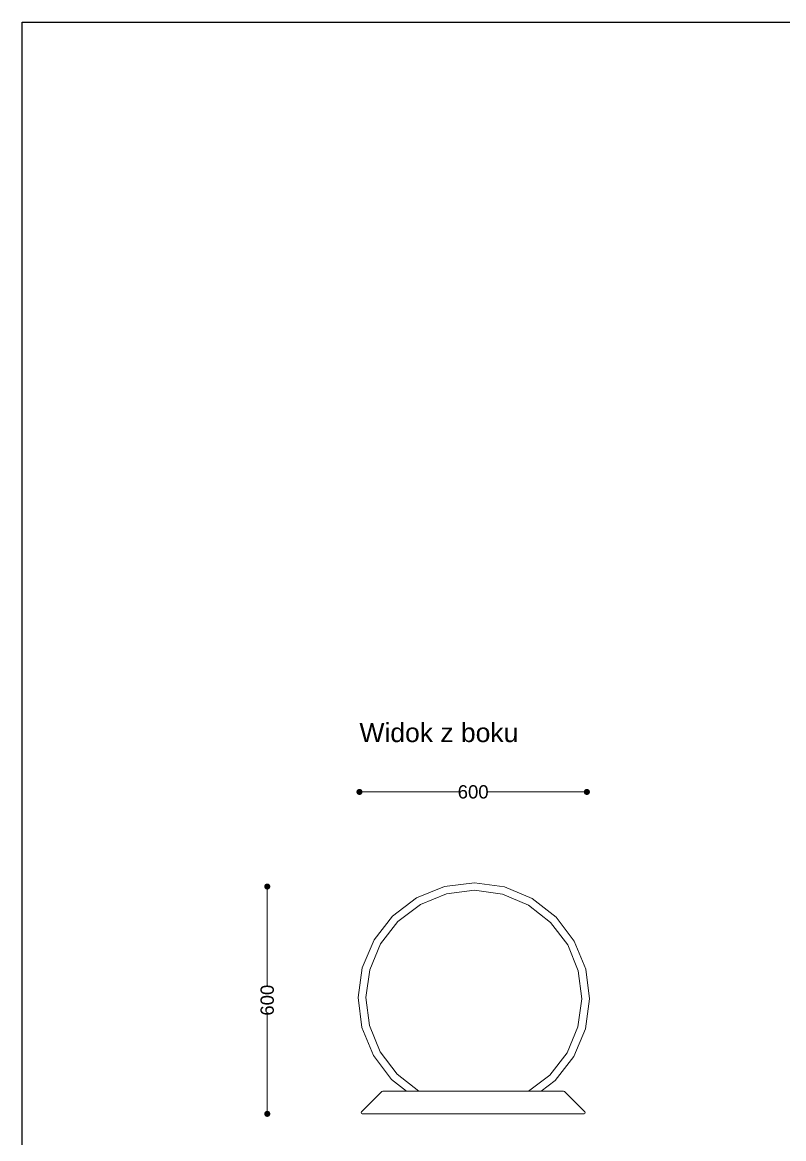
# Model space of a CAD drawing. Header units: millimetres. Extents: x 25783 to 29801, y 14051 to 19799.
# Drawn here: x 25783 to 27792, y 16852 to 19799 of the extents above; entities that cross this region are included whole.
import ezdxf

# ---------------------------------------------------------------- set-up
doc = ezdxf.new("R2010")
doc.units = ezdxf.units.MM
doc.header["$LTSCALE"] = 3
doc.layers.add('Konstrukcja - Belki_Nr_pióra__1', color=7, linetype='Continuous', lineweight=13)
doc.layers.add('Wnętrze - Umeblowanie_Nr_pióra__1', color=7, linetype='Continuous', lineweight=13)
doc.styles.get("Standard").update_dxf_attribs({"font": 'arial.ttf'})
doc.dimstyles.new('MATEUSZ', dxfattribs={"dimtxt": 35, "dimasz": 16, "dimexe": 0.18, "dimexo": 0.0625, "dimgap": 0.09, "dimtad": 0, "dimdec": 0, "dimdsep": 46, "dimtxsty": 'Standard', "dimblk": 'DOT', "dimcen": 0.09, "dimse1": 1, "dimse2": 1, "dimadec": 0, "dimazin": 0, "dimtfac": 1, "dimtdec": 0, "dimtofl": 0, "dimtmove": 0, "dimatfit": 3, "dimfxl": 0, "dimtolj": 1, "dimtzin": 0, "dimlwd": 9, "dimlwe": 9, "dimarcsym": 0})

# ---------------------------------------------------------------- blocks, each defined once
blk = doc.blocks.new('_Dot')
at = {"color": 0, "linetype": 'ByBlock', "lineweight": -2}
blk.add_line((-0.5, 0), (-1, 0), dxfattribs=at)
at = {"color": 0, "linetype": 'ByBlock', "const_width": 0.5}
blk.add_lwpolyline([(-0.25, 0, 1), (0.25, 0, 1)], format="xyb", close=True, dxfattribs=at)
blk = doc.blocks.new('*D16')
at = {"color": 0, "lineweight": 9}
for p, q in [((26688.8, 17767.7), (26934, 17767.7)), ((27256.8, 17767.7), (27011.5, 17767.7))]:
    blk.add_line(p, q, dxfattribs=at)
at = {"layer": 'Defpoints', "color": 0}
for p in [(27272.8, 17767.7), (26672.8, 16918), (27272.8, 16918)]:
    blk.add_point(p, dxfattribs=at)
at = {"color": 0, "lineweight": 9, "xscale": 16, "yscale": 16, "zscale": 16, "rotation": 180}
blk.add_blockref('_Dot', (26672.8, 17767.7), dxfattribs=at)
at = {"color": 0, "lineweight": 9, "xscale": 16, "yscale": 16, "zscale": 16}
blk.add_blockref('_Dot', (27272.8, 17767.7), dxfattribs=at)
at = {"color": 0, "insert": (26972.8, 17767.7), "char_height": 35, "attachment_point": 5}
blk.add_mtext('\\A1;600', dxfattribs=at)
blk = doc.blocks.new('*D17')
at = {"color": 0, "lineweight": 9}
for p, q in [((26429.6, 17502), (26429.6, 17256.8)), ((26429.6, 16934), (26429.6, 17179.2))]:
    blk.add_line(p, q, dxfattribs=at)
at = {"layer": 'Defpoints', "color": 0}
for p in [(26429.6, 17518), (26972.9, 17518), (26972.9, 16918)]:
    blk.add_point(p, dxfattribs=at)
at = {"color": 0, "lineweight": 9, "xscale": 16, "yscale": 16, "zscale": 16}
for p, rotation in [((26429.6, 17518), 90), ((26429.6, 16918), 270)]:
    blk.add_blockref('_Dot', p, dxfattribs=dict(at, rotation=rotation))
at = {"color": 0, "insert": (26429.6, 17218), "char_height": 35, "attachment_point": 5, "rotation": 90}
blk.add_mtext('\\A1;600', dxfattribs=at)

msp = doc.modelspace()

# ---------------------------------------------------------------- linework, layer by layer
msp.add_lwpolyline([(25783.3, 19799.1), (29800.8, 19799.1), (29800.8, 14051.2), (25783.3, 14051.2)], close=True)
at = {"layer": 'Konstrukcja - Belki_Nr_pióra__1', "linetype": 'Continuous'}
for p, q in [((26678, 16923.1), (26732, 16977.1)), ((26732, 16977.1), (26734.1, 16978)), ((26734.1, 16978), (27211.6, 16978)), ((27211.6, 16978), (27213.8, 16977.1)), ((27213.8, 16977.1), (27267.8, 16923.1)), ((26677.1, 16921), (26678, 16923.1)), ((26678, 16918.8), (26677.1, 16921)), ((26680.1, 16918), (26678, 16918.8)), ((27265.6, 16918), (26680.1, 16918)), ((27267.8, 16918.8), (27265.6, 16918)), ((27267.8, 16923.1), (27268.6, 16921)), ((27268.6, 16921), (27267.8, 16918.8))]:
    msp.add_line(p, q, dxfattribs=at)
at = {"layer": 'Wnętrze - Umeblowanie_Nr_pióra__1', "linetype": 'Continuous'}
for p, q in [((26823.6, 17488.1), (26897.4, 17518.2)), ((26897.4, 17518.2), (26976.4, 17528.1)), ((26902.5, 17498.7), (26976.3, 17508)), ((26976.3, 17508), (27050, 17497.8)), ((26976.4, 17528.1), (27055.3, 17517.3)), ((27055.3, 17517.3), (27128.7, 17486.4)), ((26760.1, 17440), (26823.6, 17488.1)), ((26833.6, 17470.6), (26902.5, 17498.7)), ((27050, 17497.8), (27118.5, 17469)), ((27128.7, 17486.4), (27191.6, 17437.5)), ((26774.3, 17425.7), (26833.6, 17470.6)), ((27118.5, 17469), (27177.3, 17423.4)), ((26711.3, 17377.1), (26760.1, 17440)), ((26728.7, 17366.9), (26774.3, 17425.7)), ((27177.3, 17423.4), (27222.2, 17364.1)), ((27191.6, 17437.5), (27239.7, 17374.1)), ((26680.4, 17303.7), (26711.3, 17377.1)), ((26699.9, 17298.4), (26728.7, 17366.9)), ((27222.2, 17364.1), (27250.3, 17295.2)), ((27239.7, 17374.1), (27269.8, 17300.3)), ((26669.6, 17224.8), (26680.4, 17303.7)), ((26689.7, 17224.7), (26699.9, 17298.4)), ((27269.8, 17300.3), (27279.7, 17221.3)), ((27250.3, 17295.2), (27259.5, 17221.4)), ((26679.5, 17145.8), (26669.6, 17224.8)), ((26699, 17150.9), (26689.7, 17224.7)), ((27259.5, 17221.4), (27249.4, 17147.7)), ((27279.7, 17221.3), (27268.9, 17142.4)), ((26727.1, 17082), (26699, 17150.9)), ((26709.6, 17072), (26679.5, 17145.8)), ((27249.4, 17147.7), (27220.6, 17079.2)), ((27268.9, 17142.4), (27238, 17069)), ((26757.7, 17008.6), (26709.6, 17072)), ((26772, 17022.7), (26727.1, 17082)), ((27220.6, 17079.2), (27174.9, 17020.4)), ((27238, 17069), (27189.1, 17006.1)), ((26797.1, 16978), (26757.7, 17008.6)), ((26829.7, 16978), (26772, 17022.7)), ((27174.9, 17020.4), (27118.9, 16978)), ((27189.1, 17006.1), (27152, 16978))]:
    msp.add_line(p, q, dxfattribs=at)

# ---------------------------------------------------------------- texts
at = {"insert": (26672.8, 17949.3), "char_height": 50, "attachment_point": 1}
msp.add_mtext_dynamic_manual_height_columns('Widok z boku', width=1056.226, gutter_width=1, heights=[0], dxfattribs=at)

# ---------------------------------------------------------------- dimensions: what is measured, and where the dimension line sits
dim = msp.add_linear_dim(base=(27272.8, 17767.7), p1=(26672.8, 16918), p2=(27272.8, 16918), dimstyle='MATEUSZ')
dim.commit()
dim.dimension.update_dxf_attribs({"geometry": '*D16', "text_midpoint": (26972.8, 17767.7), "dimtype": 160})
dim = msp.add_linear_dim(base=(26429.6, 17518), p1=(26972.9, 16918), p2=(26972.9, 17518), angle=90, dimstyle='MATEUSZ')
dim.commit()
dim.dimension.update_dxf_attribs({"geometry": '*D17', "text_midpoint": (26429.6, 17218), "dimtype": 160})

doc.saveas('drawing.dxf')
